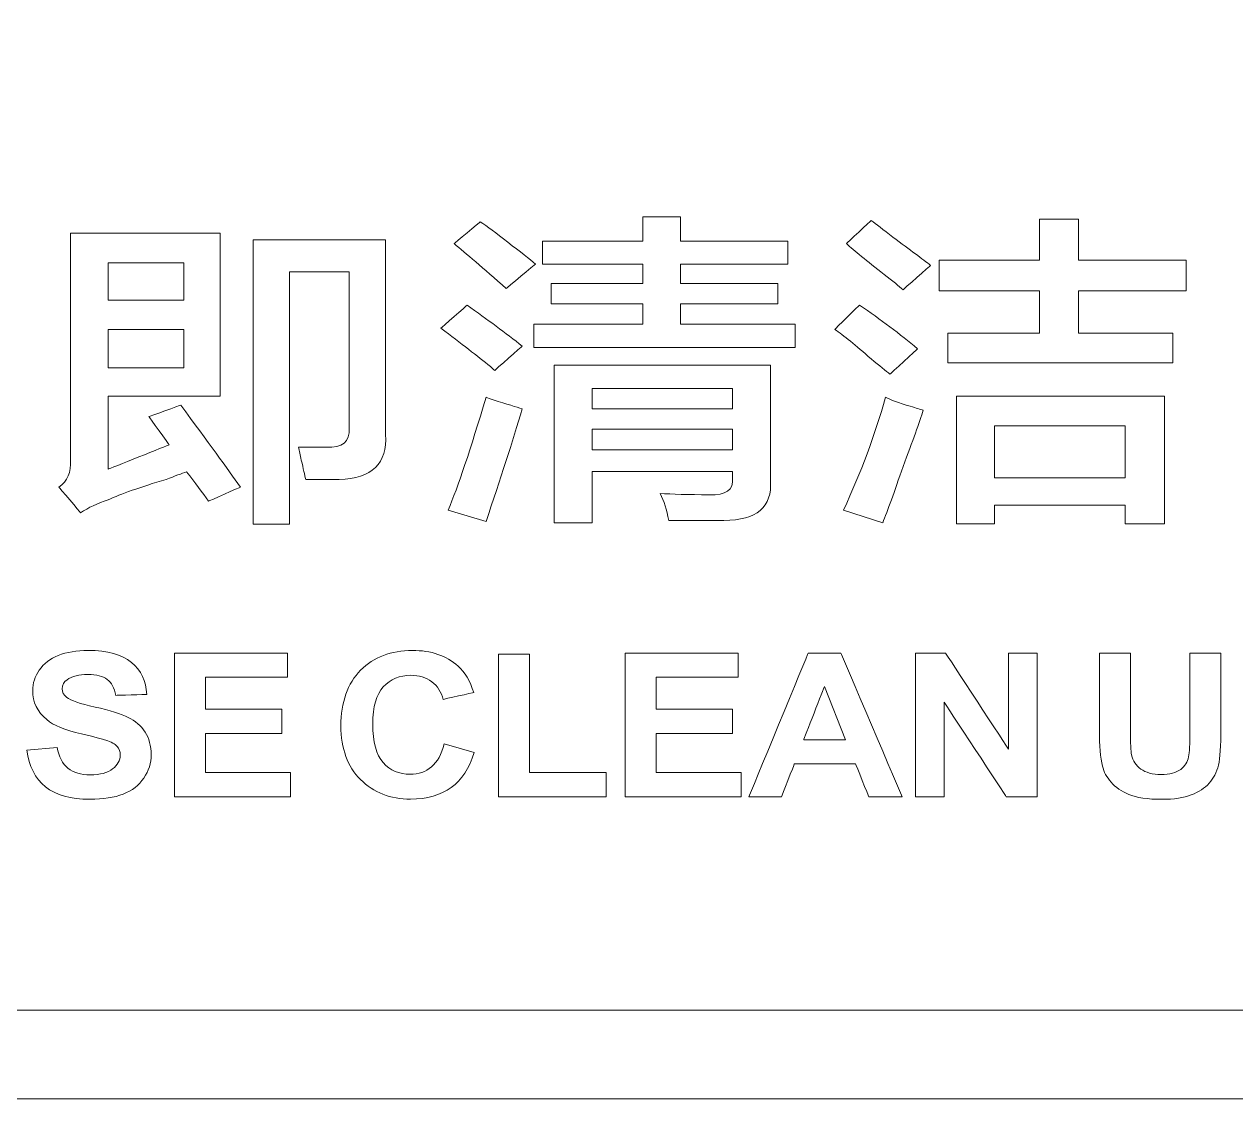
# Model space of a CAD drawing. Header units: millimetres. Extents: x 130143 to 328923, y 19139 to 134795.
# Drawn here: x 231687.6 to 231773.8, y 66463.9 to 66540.3 of the extents above; entities that cross this region are included whole.
import ezdxf

# ---------------------------------------------------------------- set-up
doc = ezdxf.new("R2010")
doc.units = ezdxf.units.MM
doc.header["$LTSCALE"] = 10
doc.layers.add('邦威智能化', color=7, linetype='Continuous', lineweight=18)

msp = doc.modelspace()

# ---------------------------------------------------------------- linework, layer by layer
at = {"layer": '邦威智能化', "color": 3}
for points, knots in [([(231642.5866, 66661.3053), (231642.5866, 66661.3053), (231789.2716, 66661.3053), (231789.2716, 66661.3053), (231789.2716, 66661.3053), (231796.279, 66661.3053), (231802.6228, 66658.4643), (231807.2146, 66653.8731), (231807.2146, 66653.8731), (231811.8058, 66649.2813), (231814.6462, 66642.9375), (231814.6462, 66635.9301), (231814.6462, 66635.9301), (231814.6462, 66635.9301), (231814.6462, 66489.2451), (231814.6462, 66489.2451), (231814.6462, 66489.2451), (231814.6462, 66482.2401), (231811.8052, 66475.8951), (231807.2134, 66471.3027), (231807.2134, 66471.3027), (231802.6222, 66466.7115), (231796.2784, 66463.8705), (231789.2716, 66463.8705), (231789.2716, 66463.8705), (231789.2716, 66463.8705), (231642.5866, 66463.8705), (231642.5866, 66463.8705), (231642.5866, 66463.8705), (231635.5798, 66463.8705), (231629.236, 66466.7115), (231624.6442, 66471.3027), (231624.6442, 66471.3027), (231620.053, 66475.8945), (231617.2114, 66482.2401), (231617.2114, 66489.2451), (231617.2114, 66489.2451), (231617.2114, 66489.2451), (231617.2114, 66635.9301), (231617.2114, 66635.9301), (231617.2114, 66635.9301), (231617.2114, 66642.9369), (231620.0524, 66649.2819), (231624.6436, 66653.8731), (231624.6436, 66653.8731), (231629.2354, 66658.4643), (231635.5792, 66661.3053), (231642.5866, 66661.3053)], [0, 0, 0, 0, 0.07692308, 0.07692308, 0.07692308, 0.07692309, 0.15384615, 0.15384615, 0.15384615, 0.15384616, 0.23076923, 0.23076923, 0.23076923, 0.23076924, 0.30769231, 0.30769231, 0.30769231, 0.30769232, 0.38461538, 0.38461538, 0.38461538, 0.38461539, 0.46153846, 0.46153846, 0.46153846, 0.46153847, 0.53846154, 0.53846154, 0.53846154, 0.53846155, 0.61538462, 0.61538462, 0.61538462, 0.61538463, 0.69230769, 0.69230769, 0.69230769, 0.6923077, 0.76923077, 0.76923077, 0.76923077, 0.76923078, 0.84615385, 0.84615385, 0.84615385, 0.84615386, 1, 1, 1, 1]), ([(231789.2716, 66655.0053), (231789.2716, 66655.0053), (231642.5866, 66655.0053), (231642.5866, 66655.0053), (231642.5866, 66655.0053), (231637.3186, 66655.0053), (231632.5492, 66652.8699), (231629.098, 66649.4187), (231629.098, 66649.4187), (231625.6468, 66645.9681), (231623.5114, 66641.1987), (231623.5114, 66635.9301), (231623.5114, 66635.9301), (231623.5114, 66635.9301), (231623.5114, 66489.2451), (231623.5114, 66489.2451), (231623.5114, 66489.2451), (231623.5114, 66483.9783), (231625.6474, 66479.2083), (231629.0986, 66475.7571), (231629.0986, 66475.7571), (231632.5498, 66472.3059), (231637.3192, 66470.1705), (231642.5866, 66470.1705), (231642.5866, 66470.1705), (231642.5866, 66470.1705), (231789.2716, 66470.1705), (231789.2716, 66470.1705), (231789.2716, 66470.1705), (231794.539, 66470.1705), (231799.3084, 66472.3059), (231802.759, 66475.7571), (231802.759, 66475.7571), (231806.2108, 66479.2089), (231808.3462, 66483.9783), (231808.3462, 66489.2451), (231808.3462, 66489.2451), (231808.3462, 66489.2451), (231808.3462, 66635.9301), (231808.3462, 66635.9301), (231808.3462, 66635.9301), (231808.3462, 66641.1981), (231806.2114, 66645.9675), (231802.7602, 66649.4187), (231802.7602, 66649.4187), (231799.309, 66652.8699), (231794.5396, 66655.0053), (231789.2716, 66655.0053)], [0, 0, 0, 0, 0.07692308, 0.07692308, 0.07692308, 0.07692309, 0.15384615, 0.15384615, 0.15384615, 0.15384616, 0.23076923, 0.23076923, 0.23076923, 0.23076924, 0.30769231, 0.30769231, 0.30769231, 0.30769232, 0.38461538, 0.38461538, 0.38461538, 0.38461539, 0.46153846, 0.46153846, 0.46153846, 0.46153847, 0.53846154, 0.53846154, 0.53846154, 0.53846155, 0.61538462, 0.61538462, 0.61538462, 0.61538463, 0.69230769, 0.69230769, 0.69230769, 0.6923077, 0.76923077, 0.76923077, 0.76923077, 0.76923078, 0.84615385, 0.84615385, 0.84615385, 0.84615386, 1, 1, 1, 1]), ([(231724.4554, 66523.2135), (231724.4554, 66523.2135), (231724.4554, 66524.8527), (231724.4554, 66524.8527), (231724.4554, 66524.8527), (231724.4554, 66524.8527), (231731.5822, 66524.8527), (231731.5822, 66524.8527), (231731.5822, 66524.8527), (231731.5822, 66524.8527), (231731.5822, 66526.5819), (231731.5822, 66526.5819), (231731.5822, 66526.5819), (231731.5822, 66526.5819), (231734.2702, 66526.5819), (231734.2702, 66526.5819), (231734.2702, 66526.5819), (231734.2702, 66526.5819), (231734.2702, 66524.8527), (231734.2702, 66524.8527), (231734.2702, 66524.8527), (231734.2702, 66524.8527), (231741.9112, 66524.8527), (231741.9112, 66524.8527), (231741.9112, 66524.8527), (231741.9112, 66524.8527), (231741.9112, 66523.2135), (231741.9112, 66523.2135), (231741.9112, 66523.2135), (231741.9112, 66523.2135), (231734.2702, 66523.2135), (231734.2702, 66523.2135), (231734.2702, 66523.2135), (231734.2702, 66523.2135), (231734.2702, 66521.8377), (231734.2702, 66521.8377), (231734.2702, 66521.8377), (231734.2702, 66521.8377), (231741.1888, 66521.8377), (231741.1888, 66521.8377), (231741.1888, 66521.8377), (231741.1888, 66521.8377), (231741.1888, 66520.3809), (231741.1888, 66520.3809), (231741.1888, 66520.3809), (231741.1888, 66520.3809), (231734.2702, 66520.3809), (231734.2702, 66520.3809), (231734.2702, 66520.3809), (231734.2702, 66520.3809), (231734.2702, 66518.9313), (231734.2702, 66518.9313), (231734.2702, 66518.9313), (231734.2702, 66518.9313), (231742.4272, 66518.9313), (231742.4272, 66518.9313), (231742.4272, 66518.9313), (231742.4272, 66518.9313), (231742.4272, 66517.2915), (231742.4272, 66517.2915), (231742.4272, 66517.2915), (231742.4272, 66517.2915), (231723.8386, 66517.2915), (231723.8386, 66517.2915), (231723.8386, 66517.2915), (231723.8386, 66517.2915), (231723.8386, 66518.9313), (231723.8386, 66518.9313), (231723.8386, 66518.9313), (231723.8386, 66518.9313), (231731.5822, 66518.9313), (231731.5822, 66518.9313), (231731.5822, 66518.9313), (231731.5822, 66518.9313), (231731.5822, 66520.3809), (231731.5822, 66520.3809), (231731.5822, 66520.3809), (231731.5822, 66520.3809), (231725.077, 66520.3809), (231725.077, 66520.3809), (231725.077, 66520.3809), (231725.077, 66520.3809), (231725.077, 66521.8377), (231725.077, 66521.8377), (231725.077, 66521.8377), (231725.077, 66521.8377), (231731.5822, 66521.8377), (231731.5822, 66521.8377), (231731.5822, 66521.8377), (231731.5822, 66521.8377), (231731.5822, 66523.2135), (231731.5822, 66523.2135), (231731.5822, 66523.2135), (231731.5822, 66523.2135), (231724.4554, 66523.2135), (231724.4554, 66523.2135)], [0, 0, 0, 0, 0.04, 0.04, 0.04, 0.04000001, 0.08, 0.08, 0.08, 0.08000001, 0.12, 0.12, 0.12, 0.12000001, 0.16, 0.16, 0.16, 0.16000001, 0.2, 0.2, 0.2, 0.20000001, 0.24, 0.24, 0.24, 0.24000001, 0.28, 0.28, 0.28, 0.28000001, 0.32, 0.32, 0.32, 0.32000001, 0.36, 0.36, 0.36, 0.36000001, 0.4, 0.4, 0.4, 0.40000001, 0.44, 0.44, 0.44, 0.44000001, 0.48, 0.48, 0.48, 0.48000001, 0.52, 0.52, 0.52, 0.52000001, 0.56, 0.56, 0.56, 0.56000001, 0.6, 0.6, 0.6, 0.60000001, 0.64, 0.64, 0.64, 0.64000001, 0.68, 0.68, 0.68, 0.68000001, 0.72, 0.72, 0.72, 0.72000001, 0.76, 0.76, 0.76, 0.76000001, 0.8, 0.8, 0.8, 0.80000001, 0.84, 0.84, 0.84, 0.84000001, 0.88, 0.88, 0.88, 0.88000001, 0.92, 0.92, 0.92, 0.92000001, 1, 1, 1, 1]), ([(231752.6686, 66521.3091), (231752.6686, 66521.3091), (231752.6686, 66523.4931), (231752.6686, 66523.4931), (231752.6686, 66523.4931), (231752.6686, 66523.4931), (231759.799, 66523.4931), (231759.799, 66523.4931), (231759.799, 66523.4931), (231759.799, 66523.4931), (231759.799, 66526.4073), (231759.799, 66526.4073), (231759.799, 66526.4073), (231759.799, 66526.4073), (231762.5848, 66526.4073), (231762.5848, 66526.4073), (231762.5848, 66526.4073), (231762.5848, 66526.4073), (231762.5848, 66523.4931), (231762.5848, 66523.4931), (231762.5848, 66523.4931), (231762.5848, 66523.4931), (231770.2306, 66523.4931), (231770.2306, 66523.4931), (231770.2306, 66523.4931), (231770.2306, 66523.4931), (231770.2306, 66521.3091), (231770.2306, 66521.3091), (231770.2306, 66521.3091), (231770.2306, 66521.3091), (231762.5848, 66521.3091), (231762.5848, 66521.3091), (231762.5848, 66521.3091), (231762.5848, 66521.3091), (231762.5848, 66518.2977), (231762.5848, 66518.2977), (231762.5848, 66518.2977), (231762.5848, 66518.2977), (231769.3006, 66518.2977), (231769.3006, 66518.2977), (231769.3006, 66518.2977), (231769.3006, 66518.2977), (231769.3006, 66516.1995), (231769.3006, 66516.1995), (231769.3006, 66516.1995), (231769.3006, 66516.1995), (231753.2902, 66516.1995), (231753.2902, 66516.1995), (231753.2902, 66516.1995), (231753.2902, 66516.1995), (231753.2902, 66518.2977), (231753.2902, 66518.2977), (231753.2902, 66518.2977), (231753.2902, 66518.2977), (231759.799, 66518.2977), (231759.799, 66518.2977), (231759.799, 66518.2977), (231759.799, 66518.2977), (231759.799, 66521.3091), (231759.799, 66521.3091), (231759.799, 66521.3091), (231759.799, 66521.3091), (231752.6686, 66521.3091), (231752.6686, 66521.3091)], [0, 0, 0, 0, 0.05882353, 0.05882353, 0.05882353, 0.05882354, 0.11764706, 0.11764706, 0.11764706, 0.11764707, 0.17647059, 0.17647059, 0.17647059, 0.1764706, 0.23529412, 0.23529412, 0.23529412, 0.23529413, 0.29411765, 0.29411765, 0.29411765, 0.29411766, 0.35294118, 0.35294118, 0.35294118, 0.35294119, 0.41176471, 0.41176471, 0.41176471, 0.41176472, 0.47058824, 0.47058824, 0.47058824, 0.47058825, 0.52941176, 0.52941176, 0.52941176, 0.52941177, 0.58823529, 0.58823529, 0.58823529, 0.5882353, 0.64705882, 0.64705882, 0.64705882, 0.64705883, 0.70588235, 0.70588235, 0.70588235, 0.70588236, 0.76470588, 0.76470588, 0.76470588, 0.76470589, 0.82352941, 0.82352941, 0.82352941, 0.82352942, 0.88235294, 0.88235294, 0.88235294, 0.88235295, 1, 1, 1, 1]), ([(231721.882, 66521.4801), (231720.229, 66522.9375), (231718.9912, 66523.9983), (231718.162, 66524.6667), (231718.162, 66524.6667), (231718.162, 66524.6667), (231720.022, 66526.2171), (231720.022, 66526.2171), (231720.022, 66526.2171), (231720.5026, 66525.9099), (231721.159, 66525.4239), (231721.9834, 66524.7597), (231721.9834, 66524.7597), (231722.8774, 66524.0913), (231723.5344, 66523.5747), (231723.9484, 66523.2093), (231723.9484, 66523.2093), (231723.9484, 66523.2093), (231721.882, 66521.4801), (231721.882, 66521.4801)], [0, 0, 0, 0, 0.16666667, 0.16666667, 0.16666667, 0.16666668, 0.33333333, 0.33333333, 0.33333333, 0.33333334, 0.5, 0.5, 0.5, 0.50000001, 0.66666667, 0.66666667, 0.66666667, 0.66666668, 1, 1, 1, 1]), ([(231750.0994, 66521.3871), (231749.8264, 66521.6319), (231749.3764, 66521.9973), (231748.759, 66522.4827), (231748.759, 66522.4827), (231747.5164, 66523.4541), (231746.6224, 66524.1807), (231746.071, 66524.6667), (231746.071, 66524.6667), (231746.071, 66524.6667), (231747.8296, 66526.3059), (231747.8296, 66526.3059), (231747.8296, 66526.3059), (231748.1734, 66526.0653), (231748.6894, 66525.6687), (231749.3764, 66525.1209), (231749.3764, 66525.1209), (231750.6148, 66524.2119), (231751.5142, 66523.5435), (231752.0644, 66523.1199), (231752.0644, 66523.1199), (231752.0644, 66523.1199), (231750.0994, 66521.3871), (231750.0994, 66521.3871)], [0, 0, 0, 0, 0.14285714, 0.14285714, 0.14285714, 0.14285715, 0.28571429, 0.28571429, 0.28571429, 0.2857143, 0.42857143, 0.42857143, 0.42857143, 0.42857144, 0.57142857, 0.57142857, 0.57142857, 0.57142858, 0.71428571, 0.71428571, 0.71428571, 0.71428572, 1, 1, 1, 1]), ([(231700.6894, 66506.3535), (231700.276, 66506.9637), (231699.76, 66507.6591), (231699.1384, 66508.4481), (231699.1384, 66508.4481), (231698.7952, 66508.3275), (231698.3146, 66508.1451), (231697.693, 66507.9039), (231697.693, 66507.9039), (231695.8336, 66507.3561), (231694.4578, 66506.8707), (231693.5638, 66506.4471), (231693.5638, 66506.4471), (231692.806, 66506.2023), (231692.149, 66505.8993), (231691.5976, 66505.5339), (231691.5976, 66505.5339), (231691.5976, 66505.5339), (231690.0508, 66507.3561), (231690.0508, 66507.3561), (231690.0508, 66507.3561), (231690.6682, 66507.7833), (231690.946, 66508.4205), (231690.8752, 66509.2677), (231690.8752, 66509.2677), (231690.8752, 66509.2677), (231690.8752, 66525.4089), (231690.8752, 66525.4089), (231690.8752, 66525.4089), (231690.8752, 66525.4089), (231701.5222, 66525.4089), (231701.5222, 66525.4089), (231701.5222, 66525.4089), (231701.5222, 66525.4089), (231701.5222, 66513.8217), (231701.5222, 66513.8217), (231701.5222, 66513.8217), (231701.5222, 66513.8217), (231693.5638, 66513.8217), (231693.5638, 66513.8217), (231693.5638, 66513.8217), (231693.5638, 66513.8217), (231693.5638, 66508.6305), (231693.5638, 66508.6305), (231693.5638, 66508.6305), (231693.5638, 66508.6305), (231697.9, 66510.3633), (231697.9, 66510.3633), (231697.9, 66510.3633), (231697.9, 66510.3633), (231696.4546, 66512.3649), (231696.4546, 66512.3649), (231696.4546, 66512.3649), (231696.4546, 66512.3649), (231698.728, 66513.1845), (231698.728, 66513.1845), (231698.728, 66513.1845), (231700.654, 66510.5733), (231702.0646, 66508.6305), (231702.964, 66507.3561), (231702.964, 66507.3561), (231702.964, 66507.3561), (231700.6894, 66506.3535), (231700.6894, 66506.3535)], [0, 0, 0, 0, 0.05882353, 0.05882353, 0.05882353, 0.05882354, 0.11764706, 0.11764706, 0.11764706, 0.11764707, 0.17647059, 0.17647059, 0.17647059, 0.1764706, 0.23529412, 0.23529412, 0.23529412, 0.23529413, 0.29411765, 0.29411765, 0.29411765, 0.29411766, 0.35294118, 0.35294118, 0.35294118, 0.35294119, 0.41176471, 0.41176471, 0.41176471, 0.41176472, 0.47058824, 0.47058824, 0.47058824, 0.47058825, 0.52941176, 0.52941176, 0.52941176, 0.52941177, 0.58823529, 0.58823529, 0.58823529, 0.5882353, 0.64705882, 0.64705882, 0.64705882, 0.64705883, 0.70588235, 0.70588235, 0.70588235, 0.70588236, 0.76470588, 0.76470588, 0.76470588, 0.76470589, 0.82352941, 0.82352941, 0.82352941, 0.82352942, 0.88235294, 0.88235294, 0.88235294, 0.88235295, 1, 1, 1, 1]), ([(231703.8844, 66504.7215), (231703.8844, 66504.7215), (231703.8844, 66524.9385), (231703.8844, 66524.9385), (231703.8844, 66524.9385), (231703.8844, 66524.9385), (231713.2894, 66524.9385), (231713.2894, 66524.9385), (231713.2894, 66524.9385), (231713.2894, 66524.9385), (231713.2894, 66511.0941), (231713.2894, 66511.0941), (231713.2894, 66511.0941), (231713.4262, 66509.0307), (231712.324, 66507.9699), (231709.984, 66507.9081), (231709.984, 66507.9081), (231709.156, 66507.9081), (231708.3664, 66507.9081), (231707.6092, 66507.9081), (231707.6092, 66507.9081), (231707.5384, 66508.2111), (231707.437, 66508.6653), (231707.3002, 66509.2755), (231707.3002, 66509.2755), (231707.23, 66509.6367), (231707.1592, 66509.9439), (231707.0932, 66510.1851), (231707.0932, 66510.1851), (231707.851, 66510.1851), (231708.5032, 66510.1851), (231709.0546, 66510.1851), (231709.0546, 66510.1851), (231710.2264, 66510.1227), (231710.7772, 66510.5811), (231710.7064, 66511.5525), (231710.7064, 66511.5525), (231710.7064, 66511.5525), (231710.7064, 66522.6615), (231710.7064, 66522.6615), (231710.7064, 66522.6615), (231710.7064, 66522.6615), (231706.4668, 66522.6615), (231706.4668, 66522.6615), (231706.4668, 66522.6615), (231706.4668, 66522.6615), (231706.4668, 66504.7215), (231706.4668, 66504.7215), (231706.4668, 66504.7215), (231706.4668, 66504.7215), (231703.8844, 66504.7215), (231703.8844, 66504.7215)], [0, 0, 0, 0, 0.07142857, 0.07142857, 0.07142857, 0.07142858, 0.14285714, 0.14285714, 0.14285714, 0.14285715, 0.21428571, 0.21428571, 0.21428571, 0.21428572, 0.28571429, 0.28571429, 0.28571429, 0.2857143, 0.35714286, 0.35714286, 0.35714286, 0.35714287, 0.42857143, 0.42857143, 0.42857143, 0.42857144, 0.5, 0.5, 0.5, 0.50000001, 0.57142857, 0.57142857, 0.57142857, 0.57142858, 0.64285714, 0.64285714, 0.64285714, 0.64285715, 0.71428571, 0.71428571, 0.71428571, 0.71428572, 0.78571429, 0.78571429, 0.78571429, 0.7857143, 0.85714286, 0.85714286, 0.85714286, 0.85714287, 1, 1, 1, 1]), ([(231693.5638, 66523.3107), (231693.5638, 66523.3107), (231693.5638, 66520.6527), (231693.5638, 66520.6527), (231693.5638, 66520.6527), (231693.5638, 66520.6527), (231698.9398, 66520.6527), (231698.9398, 66520.6527), (231698.9398, 66520.6527), (231698.9398, 66520.6527), (231698.9398, 66523.3107), (231698.9398, 66523.3107), (231698.9398, 66523.3107), (231698.9398, 66523.3107), (231693.5638, 66523.3107), (231693.5638, 66523.3107)], [0, 0, 0, 0, 0.2, 0.2, 0.2, 0.20000001, 0.4, 0.4, 0.4, 0.40000001, 0.6, 0.6, 0.6, 0.60000001, 1, 1, 1, 1]), ([(231721.0528, 66515.6517), (231720.9868, 66515.7099), (231720.8818, 66515.8035), (231720.745, 66515.9241), (231720.745, 66515.9241), (231719.8498, 66516.6543), (231718.678, 66517.5633), (231717.2326, 66518.6553), (231717.2326, 66518.6553), (231717.2326, 66518.6553), (231719.0926, 66520.2951), (231719.0926, 66520.2951), (231719.0926, 66520.2951), (231720.538, 66519.2655), (231721.8466, 66518.2941), (231723.019, 66517.3809), (231723.019, 66517.3809), (231723.019, 66517.3809), (231721.0528, 66515.6517), (231721.0528, 66515.6517)], [0, 0, 0, 0, 0.16666667, 0.16666667, 0.16666667, 0.16666668, 0.33333333, 0.33333333, 0.33333333, 0.33333334, 0.5, 0.5, 0.5, 0.50000001, 0.66666667, 0.66666667, 0.66666667, 0.66666668, 1, 1, 1, 1]), ([(231749.1694, 66515.3799), (231748.8958, 66515.6205), (231748.447, 66515.9859), (231747.8296, 66516.4719), (231747.8296, 66516.4719), (231746.728, 66517.4433), (231745.8646, 66518.1387), (231745.2472, 66518.5659), (231745.2472, 66518.5659), (231745.2472, 66518.5659), (231747.0016, 66520.2951), (231747.0016, 66520.2951), (231747.0016, 66520.2951), (231748.5172, 66519.2655), (231749.8924, 66518.2317), (231751.135, 66517.1985), (231751.135, 66517.1985), (231751.135, 66517.1985), (231749.1694, 66515.3799), (231749.1694, 66515.3799)], [0, 0, 0, 0, 0.16666667, 0.16666667, 0.16666667, 0.16666668, 0.33333333, 0.33333333, 0.33333333, 0.33333334, 0.5, 0.5, 0.5, 0.50000001, 0.66666667, 0.66666667, 0.66666667, 0.66666668, 1, 1, 1, 1]), ([(231693.5638, 66515.8269), (231693.5638, 66515.8269), (231698.9398, 66515.8269), (231698.9398, 66515.8269), (231698.9398, 66515.8269), (231698.9398, 66515.8269), (231698.9398, 66518.5545), (231698.9398, 66518.5545), (231698.9398, 66518.5545), (231698.9398, 66518.5545), (231693.5638, 66518.5545), (231693.5638, 66518.5545), (231693.5638, 66518.5545), (231693.5638, 66518.5545), (231693.5638, 66515.8269), (231693.5638, 66515.8269)], [0, 0, 0, 0, 0.2, 0.2, 0.2, 0.20000001, 0.4, 0.4, 0.4, 0.40000001, 0.6, 0.6, 0.6, 0.60000001, 1, 1, 1, 1]), ([(231725.2888, 66504.8109), (231725.2888, 66504.8109), (231725.2888, 66516.0171), (231725.2888, 66516.0171), (231725.2888, 66516.0171), (231725.2888, 66516.0171), (231740.6686, 66516.0171), (231740.6686, 66516.0171), (231740.6686, 66516.0171), (231740.6686, 66516.0171), (231740.6686, 66507.8187), (231740.6686, 66507.8187), (231740.6686, 66507.8187), (231740.8054, 66505.9341), (231739.7038, 66504.9939), (231737.3638, 66504.9939), (231737.3638, 66504.9939), (231736.2616, 66504.9939), (231734.953, 66504.9939), (231733.4368, 66504.9939), (231733.4368, 66504.9939), (231733.3, 66505.7241), (231733.0936, 66506.3613), (231732.8158, 66506.9055), (231732.8158, 66506.9055), (231733.6438, 66506.8473), (231734.8162, 66506.8161), (231736.3276, 66506.8161), (231736.3276, 66506.8161), (231737.5006, 66506.7537), (231738.0508, 66507.1503), (231737.9806, 66508.0011), (231737.9806, 66508.0011), (231737.9806, 66508.0011), (231737.9806, 66508.4559), (231737.9806, 66508.4559), (231737.9806, 66508.4559), (231737.9806, 66508.4559), (231727.9768, 66508.4559), (231727.9768, 66508.4559), (231727.9768, 66508.4559), (231727.9768, 66508.4559), (231727.9768, 66504.8109), (231727.9768, 66504.8109), (231727.9768, 66504.8109), (231727.9768, 66504.8109), (231725.2888, 66504.8109), (231725.2888, 66504.8109)], [0, 0, 0, 0, 0.07692308, 0.07692308, 0.07692308, 0.07692309, 0.15384615, 0.15384615, 0.15384615, 0.15384616, 0.23076923, 0.23076923, 0.23076923, 0.23076924, 0.30769231, 0.30769231, 0.30769231, 0.30769232, 0.38461538, 0.38461538, 0.38461538, 0.38461539, 0.46153846, 0.46153846, 0.46153846, 0.46153847, 0.53846154, 0.53846154, 0.53846154, 0.53846155, 0.61538462, 0.61538462, 0.61538462, 0.61538463, 0.69230769, 0.69230769, 0.69230769, 0.6923077, 0.76923077, 0.76923077, 0.76923077, 0.76923078, 0.84615385, 0.84615385, 0.84615385, 0.84615386, 1, 1, 1, 1]), ([(231727.9768, 66514.3773), (231727.9768, 66514.3773), (231727.9768, 66512.9319), (231727.9768, 66512.9319), (231727.9768, 66512.9319), (231727.9768, 66512.9319), (231737.9806, 66512.9319), (231737.9806, 66512.9319), (231737.9806, 66512.9319), (231737.9806, 66512.9319), (231737.9806, 66514.3773), (231737.9806, 66514.3773), (231737.9806, 66514.3773), (231737.9806, 66514.3773), (231727.9768, 66514.3773), (231727.9768, 66514.3773)], [0, 0, 0, 0, 0.2, 0.2, 0.2, 0.20000001, 0.4, 0.4, 0.4, 0.40000001, 0.6, 0.6, 0.6, 0.60000001, 1, 1, 1, 1]), ([(231720.4366, 66504.9045), (231720.4366, 66504.9045), (231717.748, 66505.7241), (231717.748, 66505.7241), (231717.748, 66505.7241), (231718.4398, 66507.3639), (231719.335, 66510.0369), (231720.4366, 66513.7401), (231720.4366, 66513.7401), (231720.5728, 66513.6777), (231720.745, 66513.6159), (231720.9514, 66513.5577), (231720.9514, 66513.5577), (231721.9174, 66513.2547), (231722.6044, 66513.0405), (231723.019, 66512.9205), (231723.019, 66512.9205), (231722.3272, 66510.6123), (231721.4674, 66507.9387), (231720.4366, 66504.9045)], [0, 0, 0, 0, 0.16666667, 0.16666667, 0.16666667, 0.16666668, 0.33333333, 0.33333333, 0.33333333, 0.33333334, 0.5, 0.5, 0.5, 0.50000001, 0.66666667, 0.66666667, 0.66666667, 0.66666668, 1, 1, 1, 1]), ([(231748.654, 66504.8151), (231748.654, 66504.8151), (231745.8646, 66505.7241), (231745.8646, 66505.7241), (231745.8646, 66505.7241), (231747.1072, 66508.3977), (231748.1032, 66511.0671), (231748.8604, 66513.7401), (231748.8604, 66513.7401), (231749.2048, 66513.5577), (231749.791, 66513.3441), (231750.6148, 66513.1029), (231750.6148, 66513.1029), (231751.0294, 66512.9787), (231751.3378, 66512.8893), (231751.5448, 66512.8269), (231751.5448, 66512.8269), (231751.2718, 66511.9797), (231750.7864, 66510.6435), (231750.0994, 66508.8207), (231750.0994, 66508.8207), (231749.4826, 66506.9985), (231748.9972, 66505.6659), (231748.654, 66504.8151)], [0, 0, 0, 0, 0.14285714, 0.14285714, 0.14285714, 0.14285715, 0.28571429, 0.28571429, 0.28571429, 0.2857143, 0.42857143, 0.42857143, 0.42857143, 0.42857144, 0.57142857, 0.57142857, 0.57142857, 0.57142858, 0.71428571, 0.71428571, 0.71428571, 0.71428572, 1, 1, 1, 1]), ([(231753.9112, 66504.7335), (231753.9112, 66504.7335), (231753.9112, 66513.8217), (231753.9112, 66513.8217), (231753.9112, 66513.8217), (231753.9112, 66513.8217), (231768.6922, 66513.8217), (231768.6922, 66513.8217), (231768.6922, 66513.8217), (231768.6922, 66513.8217), (231768.6922, 66504.7335), (231768.6922, 66504.7335), (231768.6922, 66504.7335), (231768.6922, 66504.7335), (231765.9076, 66504.7335), (231765.9076, 66504.7335), (231765.9076, 66504.7335), (231765.9076, 66504.7335), (231765.9076, 66506.0817), (231765.9076, 66506.0817), (231765.9076, 66506.0817), (231765.9076, 66506.0817), (231756.5992, 66506.0817), (231756.5992, 66506.0817), (231756.5992, 66506.0817), (231756.5992, 66506.0817), (231756.5992, 66504.7335), (231756.5992, 66504.7335), (231756.5992, 66504.7335), (231756.5992, 66504.7335), (231753.9112, 66504.7335), (231753.9112, 66504.7335)], [0, 0, 0, 0, 0.11111111, 0.11111111, 0.11111111, 0.11111112, 0.22222222, 0.22222222, 0.22222222, 0.22222223, 0.33333333, 0.33333333, 0.33333333, 0.33333334, 0.44444444, 0.44444444, 0.44444444, 0.44444445, 0.55555556, 0.55555556, 0.55555556, 0.55555557, 0.66666667, 0.66666667, 0.66666667, 0.66666668, 0.77777778, 0.77777778, 0.77777778, 0.77777779, 1, 1, 1, 1]), ([(231756.5992, 66511.7235), (231756.5992, 66511.7235), (231756.5992, 66508.0125), (231756.5992, 66508.0125), (231756.5992, 66508.0125), (231756.5992, 66508.0125), (231765.9076, 66508.0125), (231765.9076, 66508.0125), (231765.9076, 66508.0125), (231765.9076, 66508.0125), (231765.9076, 66511.7235), (231765.9076, 66511.7235), (231765.9076, 66511.7235), (231765.9076, 66511.7235), (231756.5992, 66511.7235), (231756.5992, 66511.7235)], [0, 0, 0, 0, 0.2, 0.2, 0.2, 0.20000001, 0.4, 0.4, 0.4, 0.40000001, 0.6, 0.6, 0.6, 0.60000001, 1, 1, 1, 1]), ([(231727.9768, 66511.4751), (231727.9768, 66511.4751), (231727.9768, 66510.0021), (231727.9768, 66510.0021), (231727.9768, 66510.0021), (231727.9768, 66510.0021), (231737.9806, 66510.0021), (231737.9806, 66510.0021), (231737.9806, 66510.0021), (231737.9806, 66510.0021), (231737.9806, 66511.4751), (231737.9806, 66511.4751), (231737.9806, 66511.4751), (231737.9806, 66511.4751), (231727.9768, 66511.4751), (231727.9768, 66511.4751)], [0, 0, 0, 0, 0.2, 0.2, 0.2, 0.20000001, 0.4, 0.4, 0.4, 0.40000001, 0.6, 0.6, 0.6, 0.60000001, 1, 1, 1, 1]), ([(231687.781, 66488.6553), (231687.781, 66488.6553), (231689.9218, 66488.8551), (231689.9218, 66488.8551), (231689.9218, 66488.8551), (231690.0508, 66488.1825), (231690.3088, 66487.6905), (231690.7012, 66487.3743), (231690.7012, 66487.3743), (231691.0936, 66487.0581), (231691.6222, 66486.9009), (231692.2876, 66486.9009), (231692.2876, 66486.9009), (231692.9914, 66486.9009), (231693.523, 66487.0413), (231693.8794, 66487.3215), (231693.8794, 66487.3215), (231694.2364, 66487.6023), (231694.4158, 66487.9305), (231694.4158, 66488.3061), (231694.4158, 66488.3061), (231694.4158, 66488.5485), (231694.3402, 66488.7531), (231694.1908, 66488.9241), (231694.1908, 66488.9241), (231694.0414, 66489.0927), (231693.7786, 66489.2403), (231693.4042, 66489.3639), (231693.4042, 66489.3639), (231693.148, 66489.4491), (231692.566, 66489.5967), (231691.6552, 66489.8109), (231691.6552, 66489.8109), (231690.4834, 66490.0863), (231689.6614, 66490.4241), (231689.188, 66490.8255), (231689.188, 66490.8255), (231688.5226, 66491.3889), (231688.1908, 66492.0759), (231688.1908, 66492.8865), (231688.1908, 66492.8865), (231688.1908, 66493.4073), (231688.348, 66493.8969), (231688.6594, 66494.3511), (231688.6594, 66494.3511), (231688.9726, 66494.8053), (231689.4232, 66495.1497), (231690.013, 66495.3873), (231690.013, 66495.3873), (231690.6028, 66495.6255), (231691.3114, 66495.7443), (231692.146, 66495.7443), (231692.146, 66495.7443), (231693.505, 66495.7443), (231694.5304, 66495.4611), (231695.2156, 66494.8929), (231695.2156, 66494.8929), (231695.9038, 66494.3247), (231696.2638, 66493.5693), (231696.2986, 66492.6207), (231696.2986, 66492.6207), (231696.2986, 66492.6207), (231694.0972, 66492.5493), (231694.0972, 66492.5493), (231694.0972, 66492.5493), (231694.0036, 66493.0767), (231693.8038, 66493.4547), (231693.4972, 66493.6857), (231693.4972, 66493.6857), (231693.1912, 66493.9161), (231692.731, 66494.0325), (231692.1184, 66494.0325), (231692.1184, 66494.0325), (231691.4854, 66494.0325), (231690.9898, 66493.9089), (231690.6328, 66493.6617), (231690.6328, 66493.6617), (231690.403, 66493.5027), (231690.286, 66493.2909), (231690.286, 66493.0245), (231690.286, 66493.0245), (231690.286, 66492.7821), (231690.3952, 66492.5751), (231690.6124, 66492.4041), (231690.6124, 66492.4041), (231690.8884, 66492.1833), (231691.5592, 66491.9547), (231692.6242, 66491.7171), (231692.6242, 66491.7171), (231693.6898, 66491.4819), (231694.4764, 66491.2347), (231694.9858, 66490.9827), (231694.9858, 66490.9827), (231695.4964, 66490.7283), (231695.8966, 66490.3833), (231696.1852, 66489.9441), (231696.1852, 66489.9441), (231696.4732, 66489.5043), (231696.6172, 66488.9619), (231696.6172, 66488.3181), (231696.6172, 66488.3181), (231696.6172, 66487.7331), (231696.4456, 66487.1841), (231696.0988, 66486.6729), (231696.0988, 66486.6729), (231695.752, 66486.1617), (231695.2642, 66485.7813), (231694.6312, 66485.5341), (231694.6312, 66485.5341), (231693.9988, 66485.2845), (231693.2092, 66485.1609), (231692.2654, 66485.1609), (231692.2654, 66485.1609), (231690.8908, 66485.1609), (231689.836, 66485.4579), (231689.0992, 66486.0549), (231689.0992, 66486.0549), (231688.363, 66486.6489), (231687.9256, 66487.5165), (231687.781, 66488.6553)], [0, 0, 0, 0, 0.03225806, 0.03225806, 0.03225806, 0.03225807, 0.06451613, 0.06451613, 0.06451613, 0.06451614, 0.09677419, 0.09677419, 0.09677419, 0.0967742, 0.12903226, 0.12903226, 0.12903226, 0.12903227, 0.16129032, 0.16129032, 0.16129032, 0.16129033, 0.19354839, 0.19354839, 0.19354839, 0.1935484, 0.22580645, 0.22580645, 0.22580645, 0.22580646, 0.25806452, 0.25806452, 0.25806452, 0.25806453, 0.29032258, 0.29032258, 0.29032258, 0.29032259, 0.32258065, 0.32258065, 0.32258065, 0.32258066, 0.35483871, 0.35483871, 0.35483871, 0.35483872, 0.38709677, 0.38709677, 0.38709677, 0.38709678, 0.41935484, 0.41935484, 0.41935484, 0.41935485, 0.4516129, 0.4516129, 0.4516129, 0.45161291, 0.48387097, 0.48387097, 0.48387097, 0.48387098, 0.51612903, 0.51612903, 0.51612903, 0.51612904, 0.5483871, 0.5483871, 0.5483871, 0.54838711, 0.58064516, 0.58064516, 0.58064516, 0.58064517, 0.61290323, 0.61290323, 0.61290323, 0.61290324, 0.64516129, 0.64516129, 0.64516129, 0.6451613, 0.67741935, 0.67741935, 0.67741935, 0.67741936, 0.70967742, 0.70967742, 0.70967742, 0.70967743, 0.74193548, 0.74193548, 0.74193548, 0.74193549, 0.77419355, 0.77419355, 0.77419355, 0.77419356, 0.80645161, 0.80645161, 0.80645161, 0.80645162, 0.83870968, 0.83870968, 0.83870968, 0.83870969, 0.87096774, 0.87096774, 0.87096774, 0.87096775, 0.90322581, 0.90322581, 0.90322581, 0.90322582, 0.93548387, 0.93548387, 0.93548387, 0.93548388, 1, 1, 1, 1]), ([(231698.2744, 66485.3463), (231698.2744, 66485.3463), (231698.2744, 66495.5589), (231698.2744, 66495.5589), (231698.2744, 66495.5589), (231698.2744, 66495.5589), (231706.3222, 66495.5589), (231706.3222, 66495.5589), (231706.3222, 66495.5589), (231706.3222, 66495.5589), (231706.3222, 66493.8327), (231706.3222, 66493.8327), (231706.3222, 66493.8327), (231706.3222, 66493.8327), (231700.4764, 66493.8327), (231700.4764, 66493.8327), (231700.4764, 66493.8327), (231700.4764, 66493.8327), (231700.4764, 66491.5653), (231700.4764, 66491.5653), (231700.4764, 66491.5653), (231700.4764, 66491.5653), (231705.9124, 66491.5653), (231705.9124, 66491.5653), (231705.9124, 66491.5653), (231705.9124, 66491.5653), (231705.9124, 66489.8391), (231705.9124, 66489.8391), (231705.9124, 66489.8391), (231705.9124, 66489.8391), (231700.4764, 66489.8391), (231700.4764, 66489.8391), (231700.4764, 66489.8391), (231700.4764, 66489.8391), (231700.4764, 66487.0719), (231700.4764, 66487.0719), (231700.4764, 66487.0719), (231700.4764, 66487.0719), (231706.534, 66487.0719), (231706.534, 66487.0719), (231706.534, 66487.0719), (231706.534, 66487.0719), (231706.534, 66485.3463), (231706.534, 66485.3463), (231706.534, 66485.3463), (231706.534, 66485.3463), (231698.2744, 66485.3463), (231698.2744, 66485.3463)], [0, 0, 0, 0, 0.07692308, 0.07692308, 0.07692308, 0.07692309, 0.15384615, 0.15384615, 0.15384615, 0.15384616, 0.23076923, 0.23076923, 0.23076923, 0.23076924, 0.30769231, 0.30769231, 0.30769231, 0.30769232, 0.38461538, 0.38461538, 0.38461538, 0.38461539, 0.46153846, 0.46153846, 0.46153846, 0.46153847, 0.53846154, 0.53846154, 0.53846154, 0.53846155, 0.61538462, 0.61538462, 0.61538462, 0.61538463, 0.69230769, 0.69230769, 0.69230769, 0.6923077, 0.76923077, 0.76923077, 0.76923077, 0.76923078, 0.84615385, 0.84615385, 0.84615385, 0.84615386, 1, 1, 1, 1]), ([(231717.4654, 66489.1119), (231717.4654, 66489.1119), (231719.5906, 66488.4987), (231719.5906, 66488.4987), (231719.5906, 66488.4987), (231719.2642, 66487.3743), (231718.72, 66486.5397), (231717.961, 66485.9931), (231717.961, 66485.9931), (231717.202, 66485.4483), (231716.2402, 66485.1753), (231715.0738, 66485.1753), (231715.0738, 66485.1753), (231713.629, 66485.1753), (231712.4416, 66485.6385), (231711.5104, 66486.5661), (231711.5104, 66486.5661), (231710.5816, 66487.4931), (231710.116, 66488.7597), (231710.116, 66490.3695), (231710.116, 66490.3695), (231710.116, 66492.0693), (231710.5846, 66493.3905), (231711.5182, 66494.3319), (231711.5182, 66494.3319), (231712.4518, 66495.2733), (231713.6824, 66495.7443), (231715.2052, 66495.7443), (231715.2052, 66495.7443), (231716.5366, 66495.7443), (231717.6172, 66495.3735), (231718.447, 66494.6343), (231718.447, 66494.6343), (231718.9432, 66494.1969), (231719.3122, 66493.5693), (231719.56, 66492.7491), (231719.56, 66492.7491), (231719.56, 66492.7491), (231717.3892, 66492.2637), (231717.3892, 66492.2637), (231717.3892, 66492.2637), (231717.2602, 66492.7917), (231716.992, 66493.2099), (231716.5846, 66493.5165), (231716.5846, 66493.5165), (231716.1742, 66493.8231), (231715.6786, 66493.9755), (231715.0966, 66493.9755), (231715.0966, 66493.9755), (231714.2896, 66493.9755), (231713.6338, 66493.7043), (231713.1328, 66493.1601), (231713.1328, 66493.1601), (231712.6294, 66492.6183), (231712.3786, 66491.7387), (231712.3786, 66490.5213), (231712.3786, 66490.5213), (231712.3786, 66489.2331), (231712.627, 66488.3133), (231713.1202, 66487.7661), (231713.1202, 66487.7661), (231713.6164, 66487.2171), (231714.259, 66486.9435), (231715.051, 66486.9435), (231715.051, 66486.9435), (231715.6354, 66486.9435), (231716.1394, 66487.1175), (231716.5594, 66487.4667), (231716.5594, 66487.4667), (231716.9788, 66487.8165), (231717.283, 66488.3631), (231717.4654, 66489.1119)], [0, 0, 0, 0, 0.05263158, 0.05263158, 0.05263158, 0.05263159, 0.10526316, 0.10526316, 0.10526316, 0.10526317, 0.15789474, 0.15789474, 0.15789474, 0.15789475, 0.21052632, 0.21052632, 0.21052632, 0.21052633, 0.26315789, 0.26315789, 0.26315789, 0.2631579, 0.31578947, 0.31578947, 0.31578947, 0.31578948, 0.36842105, 0.36842105, 0.36842105, 0.36842106, 0.42105263, 0.42105263, 0.42105263, 0.42105264, 0.47368421, 0.47368421, 0.47368421, 0.47368422, 0.52631579, 0.52631579, 0.52631579, 0.5263158, 0.57894737, 0.57894737, 0.57894737, 0.57894738, 0.63157895, 0.63157895, 0.63157895, 0.63157896, 0.68421053, 0.68421053, 0.68421053, 0.68421054, 0.73684211, 0.73684211, 0.73684211, 0.73684212, 0.78947368, 0.78947368, 0.78947368, 0.78947369, 0.84210526, 0.84210526, 0.84210526, 0.84210527, 0.89473684, 0.89473684, 0.89473684, 0.89473685, 1, 1, 1, 1]), ([(231721.3252, 66485.3463), (231721.3252, 66485.3463), (231721.3252, 66495.4731), (231721.3252, 66495.4731), (231721.3252, 66495.4731), (231721.3252, 66495.4731), (231723.5272, 66495.4731), (231723.5272, 66495.4731), (231723.5272, 66495.4731), (231723.5272, 66495.4731), (231723.5272, 66487.0719), (231723.5272, 66487.0719), (231723.5272, 66487.0719), (231723.5272, 66487.0719), (231728.9782, 66487.0719), (231728.9782, 66487.0719), (231728.9782, 66487.0719), (231728.9782, 66487.0719), (231728.9782, 66485.3463), (231728.9782, 66485.3463), (231728.9782, 66485.3463), (231728.9782, 66485.3463), (231721.3252, 66485.3463), (231721.3252, 66485.3463)], [0, 0, 0, 0, 0.14285714, 0.14285714, 0.14285714, 0.14285715, 0.28571429, 0.28571429, 0.28571429, 0.2857143, 0.42857143, 0.42857143, 0.42857143, 0.42857144, 0.57142857, 0.57142857, 0.57142857, 0.57142858, 0.71428571, 0.71428571, 0.71428571, 0.71428572, 1, 1, 1, 1]), ([(231730.3288, 66485.3463), (231730.3288, 66485.3463), (231730.3288, 66495.5589), (231730.3288, 66495.5589), (231730.3288, 66495.5589), (231730.3288, 66495.5589), (231738.3766, 66495.5589), (231738.3766, 66495.5589), (231738.3766, 66495.5589), (231738.3766, 66495.5589), (231738.3766, 66493.8327), (231738.3766, 66493.8327), (231738.3766, 66493.8327), (231738.3766, 66493.8327), (231732.5308, 66493.8327), (231732.5308, 66493.8327), (231732.5308, 66493.8327), (231732.5308, 66493.8327), (231732.5308, 66491.5653), (231732.5308, 66491.5653), (231732.5308, 66491.5653), (231732.5308, 66491.5653), (231737.9668, 66491.5653), (231737.9668, 66491.5653), (231737.9668, 66491.5653), (231737.9668, 66491.5653), (231737.9668, 66489.8391), (231737.9668, 66489.8391), (231737.9668, 66489.8391), (231737.9668, 66489.8391), (231732.5308, 66489.8391), (231732.5308, 66489.8391), (231732.5308, 66489.8391), (231732.5308, 66489.8391), (231732.5308, 66487.0719), (231732.5308, 66487.0719), (231732.5308, 66487.0719), (231732.5308, 66487.0719), (231738.5884, 66487.0719), (231738.5884, 66487.0719), (231738.5884, 66487.0719), (231738.5884, 66487.0719), (231738.5884, 66485.3463), (231738.5884, 66485.3463), (231738.5884, 66485.3463), (231738.5884, 66485.3463), (231730.3288, 66485.3463), (231730.3288, 66485.3463)], [0, 0, 0, 0, 0.07692308, 0.07692308, 0.07692308, 0.07692309, 0.15384615, 0.15384615, 0.15384615, 0.15384616, 0.23076923, 0.23076923, 0.23076923, 0.23076924, 0.30769231, 0.30769231, 0.30769231, 0.30769232, 0.38461538, 0.38461538, 0.38461538, 0.38461539, 0.46153846, 0.46153846, 0.46153846, 0.46153847, 0.53846154, 0.53846154, 0.53846154, 0.53846155, 0.61538462, 0.61538462, 0.61538462, 0.61538463, 0.69230769, 0.69230769, 0.69230769, 0.6923077, 0.76923077, 0.76923077, 0.76923077, 0.76923078, 0.84615385, 0.84615385, 0.84615385, 0.84615386, 1, 1, 1, 1]), ([(231750.0382, 66485.3463), (231750.0382, 66485.3463), (231747.6676, 66485.3463), (231747.6676, 66485.3463), (231747.6676, 66485.3463), (231747.6676, 66485.3463), (231746.7286, 66487.6713), (231746.7286, 66487.6713), (231746.7286, 66487.6713), (231746.7286, 66487.6713), (231742.3684, 66487.6713), (231742.3684, 66487.6713), (231742.3684, 66487.6713), (231742.3684, 66487.6713), (231741.4648, 66485.3463), (231741.4648, 66485.3463), (231741.4648, 66485.3463), (231741.4648, 66485.3463), (231739.1368, 66485.3463), (231739.1368, 66485.3463), (231739.1368, 66485.3463), (231739.1368, 66485.3463), (231743.3584, 66495.5589), (231743.3584, 66495.5589), (231743.3584, 66495.5589), (231743.3584, 66495.5589), (231745.6834, 66495.5589), (231745.6834, 66495.5589), (231745.6834, 66495.5589), (231745.6834, 66495.5589), (231750.0382, 66485.3463), (231750.0382, 66485.3463)], [0, 0, 0, 0, 0.11111111, 0.11111111, 0.11111111, 0.11111112, 0.22222222, 0.22222222, 0.22222222, 0.22222223, 0.33333333, 0.33333333, 0.33333333, 0.33333334, 0.44444444, 0.44444444, 0.44444444, 0.44444445, 0.55555556, 0.55555556, 0.55555556, 0.55555557, 0.66666667, 0.66666667, 0.66666667, 0.66666668, 0.77777778, 0.77777778, 0.77777778, 0.77777779, 1, 1, 1, 1]), ([(231750.9988, 66485.3463), (231750.9988, 66485.3463), (231750.9988, 66495.5589), (231750.9988, 66495.5589), (231750.9988, 66495.5589), (231750.9988, 66495.5589), (231753.1294, 66495.5589), (231753.1294, 66495.5589), (231753.1294, 66495.5589), (231753.1294, 66495.5589), (231757.6036, 66488.7147), (231757.6036, 66488.7147), (231757.6036, 66488.7147), (231757.6036, 66488.7147), (231757.6036, 66495.5589), (231757.6036, 66495.5589), (231757.6036, 66495.5589), (231757.6036, 66495.5589), (231759.6388, 66495.5589), (231759.6388, 66495.5589), (231759.6388, 66495.5589), (231759.6388, 66495.5589), (231759.6388, 66485.3463), (231759.6388, 66485.3463), (231759.6388, 66485.3463), (231759.6388, 66485.3463), (231757.4398, 66485.3463), (231757.4398, 66485.3463), (231757.4398, 66485.3463), (231757.4398, 66485.3463), (231753.034, 66492.0597), (231753.034, 66492.0597), (231753.034, 66492.0597), (231753.034, 66492.0597), (231753.034, 66485.3463), (231753.034, 66485.3463), (231753.034, 66485.3463), (231753.034, 66485.3463), (231750.9988, 66485.3463), (231750.9988, 66485.3463)], [0, 0, 0, 0, 0.09090909, 0.09090909, 0.09090909, 0.0909091, 0.18181818, 0.18181818, 0.18181818, 0.18181819, 0.27272727, 0.27272727, 0.27272727, 0.27272728, 0.36363636, 0.36363636, 0.36363636, 0.36363637, 0.45454545, 0.45454545, 0.45454545, 0.45454546, 0.54545455, 0.54545455, 0.54545455, 0.54545456, 0.63636364, 0.63636364, 0.63636364, 0.63636365, 0.72727273, 0.72727273, 0.72727273, 0.72727274, 0.81818182, 0.81818182, 0.81818182, 0.81818183, 1, 1, 1, 1]), ([(231764.0728, 66495.5589), (231764.0728, 66495.5589), (231766.2748, 66495.5589), (231766.2748, 66495.5589), (231766.2748, 66495.5589), (231766.2748, 66495.5589), (231766.2748, 66490.0245), (231766.2748, 66490.0245), (231766.2748, 66490.0245), (231766.2748, 66489.1449), (231766.3024, 66488.5767), (231766.3558, 66488.3181), (231766.3558, 66488.3181), (231766.4494, 66487.8993), (231766.669, 66487.5621), (231767.0188, 66487.3101), (231767.0188, 66487.3101), (231767.3704, 66487.0557), (231767.8492, 66486.9297), (231768.4564, 66486.9297), (231768.4564, 66486.9297), (231769.0708, 66486.9297), (231769.5364, 66487.0485), (231769.8508, 66487.2885), (231769.8508, 66487.2885), (231770.164, 66487.5285), (231770.3512, 66487.8207), (231770.4148, 66488.1705), (231770.4148, 66488.1705), (231770.4778, 66488.5197), (231770.5108, 66489.0975), (231770.5108, 66489.9057), (231770.5108, 66489.9057), (231770.5108, 66489.9057), (231770.5108, 66495.5589), (231770.5108, 66495.5589), (231770.5108, 66495.5589), (231770.5108, 66495.5589), (231772.7128, 66495.5589), (231772.7128, 66495.5589), (231772.7128, 66495.5589), (231772.7128, 66495.5589), (231772.7128, 66490.1889), (231772.7128, 66490.1889), (231772.7128, 66490.1889), (231772.7128, 66488.9619), (231772.654, 66488.0943), (231772.5352, 66487.5879), (231772.5352, 66487.5879), (231772.4164, 66487.0815), (231772.1986, 66486.6537), (231771.88, 66486.3045), (231771.88, 66486.3045), (231771.5638, 66485.9547), (231771.1384, 66485.6793), (231770.6068, 66485.4723), (231770.6068, 66485.4723), (231770.0728, 66485.2653), (231769.3798, 66485.1609), (231768.5224, 66485.1609), (231768.5224, 66485.1609), (231767.4868, 66485.1609), (231766.7026, 66485.2725), (231766.1686, 66485.4987), (231766.1686, 66485.4987), (231765.6346, 66485.7243), (231765.2116, 66486.0165), (231764.9008, 66486.3783), (231764.9008, 66486.3783), (231764.5894, 66486.7395), (231764.3872, 66487.1151), (231764.2882, 66487.5117), (231764.2882, 66487.5117), (231764.1436, 66488.0967), (231764.0728, 66488.9619), (231764.0728, 66490.1055), (231764.0728, 66490.1055), (231764.0728, 66490.1055), (231764.0728, 66495.5589), (231764.0728, 66495.5589)], [0, 0, 0, 0, 0.04761905, 0.04761905, 0.04761905, 0.04761906, 0.0952381, 0.0952381, 0.0952381, 0.09523811, 0.14285714, 0.14285714, 0.14285714, 0.14285715, 0.19047619, 0.19047619, 0.19047619, 0.1904762, 0.23809524, 0.23809524, 0.23809524, 0.23809525, 0.28571429, 0.28571429, 0.28571429, 0.2857143, 0.33333333, 0.33333333, 0.33333333, 0.33333334, 0.38095238, 0.38095238, 0.38095238, 0.38095239, 0.42857143, 0.42857143, 0.42857143, 0.42857144, 0.47619048, 0.47619048, 0.47619048, 0.47619049, 0.52380952, 0.52380952, 0.52380952, 0.52380953, 0.57142857, 0.57142857, 0.57142857, 0.57142858, 0.61904762, 0.61904762, 0.61904762, 0.61904763, 0.66666667, 0.66666667, 0.66666667, 0.66666668, 0.71428571, 0.71428571, 0.71428571, 0.71428572, 0.76190476, 0.76190476, 0.76190476, 0.76190477, 0.80952381, 0.80952381, 0.80952381, 0.80952382, 0.85714286, 0.85714286, 0.85714286, 0.85714287, 0.9047619, 0.9047619, 0.9047619, 0.90476191, 1, 1, 1, 1]), ([(231746.0152, 66489.3969), (231746.0152, 66489.3969), (231744.5038, 66493.1769), (231744.5038, 66493.1769), (231744.5038, 66493.1769), (231744.5038, 66493.1769), (231743.0362, 66489.3969), (231743.0362, 66489.3969), (231743.0362, 66489.3969), (231743.0362, 66489.3969), (231746.0152, 66489.3969), (231746.0152, 66489.3969)], [0, 0, 0, 0, 0.25, 0.25, 0.25, 0.25000001, 0.5, 0.5, 0.5, 0.50000001, 1, 1, 1, 1])]:
    msp.add_open_spline(points, degree=3, knots=knots, dxfattribs=at)

doc.saveas('drawing.dxf')
